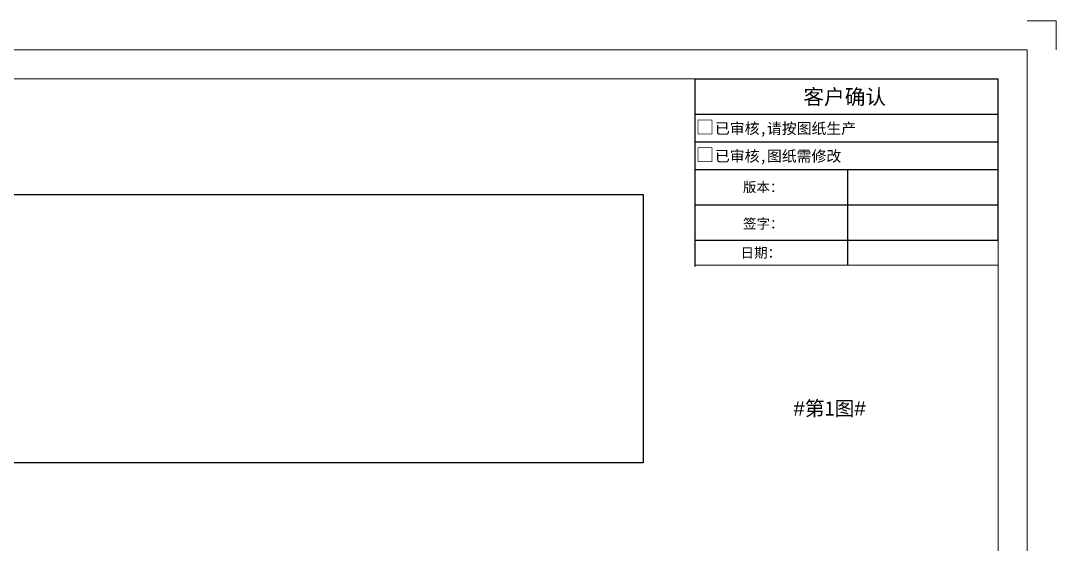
# Model space of a CAD drawing. Header units: millimetres. Extents: x 0 to 297, y 0 to 210.
# Drawn here: x 119.2 to 297, y 120.1 to 210 of the extents above; entities that cross this region are included whole.
import ezdxf
from ezdxf.enums import TextEntityAlignment as Align

# ---------------------------------------------------------------- set-up
doc = ezdxf.new("R2010")
doc.units = ezdxf.units.MM
doc.layers.add('图框', color=7, linetype='Continuous')
doc.styles.get("Standard").update_dxf_attribs({"font": 'arial.ttf'})
doc.styles.add('样式 1', font='simsunb.ttf')

# ---------------------------------------------------------------- blocks, each defined once
blk = doc.blocks.new('JDXTTK')
at = {"layer": '图框', "lineweight": 9}
for p, q in [((292, 210), (297, 210)), ((292, 210), (297, 210)), ((292, 210), (297, 210)), ((292, 210), (297, 210)), ((292, 210), (297, 210)), ((292, 210), (297, 210)), ((292, 210), (297, 210)), ((292, 210), (297, 210)), ((297, 205), (297, 210)), ((297, 205), (297, 210)), ((297, 205), (297, 210)), ((297, 205), (297, 210)), ((297, 205), (297, 210)), ((297, 205), (297, 210)), ((297, 205), (297, 210)), ((297, 205), (297, 210)), ((5, 205), (292, 205)), ((292, 205), (292, 5)), ((10, 200), (287, 200)), ((282, 200), (287, 200)), ((287, 200), (287, 10)), ((287, 195), (287, 200)), ((235, 168), (287, 168))]:
    blk.add_line(p, q, dxfattribs=at)
at = {"layer": '图框', "ltscale": 0.04}
for p, q in [((235, 200), (261.16, 200)), ((235, 167.79), (235, 200)), ((249.86, 200), (268.54, 200)), ((261.16, 200), (287, 200)), ((268.54, 200), (287, 200)), ((287, 195.66), (287, 200)), ((287, 193.93), (287, 200)), ((287, 192.27), (287, 195.66)), ((235, 193.93), (287, 193.93)), ((287, 189.18), (287, 193.93)), ((287, 188.87), (287, 192.27)), ((235, 189.18), (287, 189.18)), ((287, 184.42), (287, 189.18)), ((287, 185.67), (287, 188.87)), ((287, 181.33), (287, 185.67)), ((235, 184.42), (287, 184.42)), ((287, 178.35), (287, 184.42)), ((287, 179.93), (287, 184.42)), ((287, 176.99), (287, 181.33)), ((235, 178.35), (287, 178.35)), ((287, 172.28), (287, 178.35)), ((235, 172.28), (287, 172.28))]:
    blk.add_line(p, q, dxfattribs=at)
at = {"layer": '图框'}
blk.add_line((261.16, 184.42), (261.16, 168), dxfattribs=at)
at = {"layer": '图框', "color": 0, "lineweight": 9}
blk.add_line((235, 172.28), (235, 168), dxfattribs=at)
at = {"layer": '图框', "style": '样式 1'}
for s, height, p in [('客户确认', 2.6, (253.57, 195.62)), ('□', 2.31, (235.08, 190.55)), ('已审核,请按图纸生产', 1.871, (238.38, 190.55)), ('□', 2.31, (235.08, 185.8)), ('已审核,图纸需修改', 1.871, (238.38, 185.8)), ('版本：', 1.7, (243.18, 180.56)), ('签字：', 1.7, (243.19, 174.29)), ('日期：', 1.7, (242.78, 169.29))]:
    blk.add_text(s, height=height, dxfattribs=at).set_placement(p)
at = {"layer": '图框', "style": '样式 1', "flags": 1}
for tag, height, p in [('工件材料', 1.2, (258.35, 62.06)), ('工件类型', 1.2, (258.35, 58.88)), ('刀具材料', 1.2, (258.35, 55.95)), ('冷却', 1.2, (258.35, 52.93)), ('涂层', 1.2, (258.35, 49.72)), ('孔深', 1.2, (258.35, 46.73)), ('孔类型', 1.2, (258.35, 43.61)), ('刀具编号', 1.73, (264.42, 40)), ('设计', 1.73, (215.5, 38.5)), ('刀具标刻', 1.73, (264.42, 36)), ('客户名称', 1.73, (264.42, 32)), ('设计时间', 1.73, (215.5, 30)), ('客户编号', 1.73, (264.42, 28)), ('刀具名称', 1.73, (264.42, 22.5)), ('审核', 1.73, (215.5, 21.8)), ('审核时间', 1.73, (215.5, 14)), ('图号', 1.73, (264.42, 14, 30))]:
    blk.add_attdef(tag, text='', height=height, dxfattribs=at).set_placement(p, align=Align.MIDDLE_CENTER)

msp = doc.modelspace()

# ---------------------------------------------------------------- linework, layer by layer
at = {"color": 1}
msp.add_lwpolyline([(26.79, 180.14), (226.03, 180.14), (226.03, 134.05), (26.79, 134.05)], close=True, dxfattribs=at)

# ---------------------------------------------------------------- block references
msp.add_blockref('JDXTTK', (0, 0))

# ---------------------------------------------------------------- texts
at = {"insert": (251.86, 144.65), "char_height": 2.5, "attachment_point": 1}
msp.add_mtext_dynamic_manual_height_columns('#{\\fSimSun|b0|i0|c134|p2;第1图}#', width=16.2558, gutter_width=12.5, heights=[0], dxfattribs=at)

doc.saveas('drawing.dxf')
